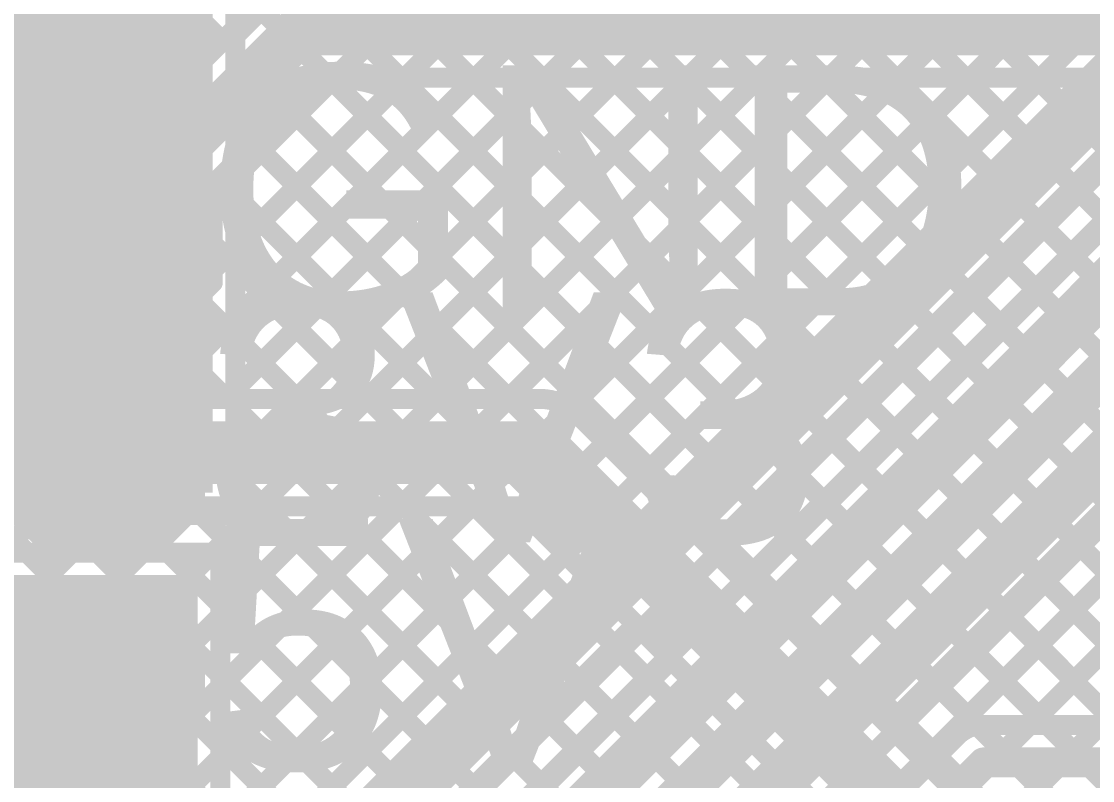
# Model space of a CAD drawing. Header units: millimetres. Extents: x -0.08 to 7.12, y -0.08 to 3.98.
# Drawn here: x 0.8624 to 1.2912, y 2.6227 to 2.9266 of the extents above; entities that cross this region are included whole.
import ezdxf

# ---------------------------------------------------------------- set-up
doc = ezdxf.new("R2010")
doc.units = ezdxf.units.MM
doc.header["$MEASUREMENT"] = 0
for name, color, linetype in [('BottomLayer', 5, 'Continuous'), ('TopLayer', 1, 'Continuous'), ('TopOverlay', 2, 'Continuous'), ('TopPaste', 8, 'Continuous'), ('TopSolder', 216, 'Continuous'), ('ViaHoleLayer', 16, 'Continuous')]:
    doc.layers.add(name, color=color, linetype=linetype)
doc.styles.add('Arial', font='', dxfattribs={"height": 0.2})
doc.styles.get('Arial').set_extended_font_data('Arial')

# ---------------------------------------------------------------- blocks, each defined once
blk = doc.blocks.new('T__________21')
at = {"layer": 'TopLayer'}
blk.add_hatch(color=1, dxfattribs=at).paths.add_polyline_path([(0.015, 0.03), (-0.015, 0.03), (-0.03, 0.015), (-0.03, -0.015), (-0.015, -0.03), (0.015, -0.03), (0.03, -0.015), (0.03, 0.015)])
at = {"layer": 'TopPaste'}
blk.add_hatch(color=8, dxfattribs=at).paths.add_polyline_path([(0.015, 0.03), (-0.015, 0.03), (-0.03, 0.015), (-0.03, -0.015), (-0.015, -0.03), (0.015, -0.03), (0.03, -0.015), (0.03, 0.015)])
at = {"layer": 'TopSolder'}
blk.add_hatch(color=216, dxfattribs=at).paths.add_polyline_path([(0.017, 0.034), (-0.017, 0.034), (-0.034, 0.017), (-0.034, -0.017), (-0.017, -0.034), (0.017, -0.034), (0.034, -0.017), (0.034, 0.017)])
at = {"layer": 'TopOverlay', "const_width": 0.00787}
for points in [[(-0.037, 0.017), (-0.017, 0.037)], [(-0.017, 0.037), (0.017, 0.037)], [(-0.017, 0.037), (0.017, 0.037)], [(0.017, 0.037), (0.037, 0.017)], [(-0.037, -0.017), (-0.037, 0.017)], [(0.037, -0.017), (0.037, 0.017)], [(-0.037, -0.017), (-0.017, -0.037)], [(0.017, -0.037), (0.037, -0.017)], [(-0.017, -0.037), (0.017, -0.037)], [(-0.017, -0.037), (0.017, -0.037)]]:
    blk.add_lwpolyline(points, dxfattribs=at)
at = {"layer": 'TopOverlay', "const_width": 0.00394}
for points in [[(-0.01897, 0.037, 1), (-0.01503, 0.037, 1)], [(-0.01897, 0.037, 1), (-0.01503, 0.037, 1)], [(-0.01897, 0.037, 1), (-0.01503, 0.037, 1)], [(0.01503, 0.037, 1), (0.01897, 0.037, 1)], [(0.01503, 0.037, 1), (0.01897, 0.037, 1)], [(0.01503, 0.037, 1), (0.01897, 0.037, 1)], [(-0.03897, 0.017, 1), (-0.03503, 0.017, 1)], [(-0.03897, 0.017, 1), (-0.03503, 0.017, 1)], [(0.03503, 0.017, 1), (0.03897, 0.017, 1)], [(0.03503, 0.017, 1), (0.03897, 0.017, 1)], [(-0.03897, -0.017, 1), (-0.03503, -0.017, 1)], [(-0.03897, -0.017, 1), (-0.03503, -0.017, 1)], [(0.03503, -0.017, 1), (0.03897, -0.017, 1)], [(0.03503, -0.017, 1), (0.03897, -0.017, 1)], [(-0.01897, -0.037, 1), (-0.01503, -0.037, 1)], [(-0.01897, -0.037, 1), (-0.01503, -0.037, 1)], [(-0.01897, -0.037, 1), (-0.01503, -0.037, 1)], [(0.01503, -0.037, 1), (0.01897, -0.037, 1)], [(0.01503, -0.037, 1), (0.01897, -0.037, 1)], [(0.01503, -0.037, 1), (0.01897, -0.037, 1)]]:
    blk.add_lwpolyline(points, format="xyb", close=True, dxfattribs=at)
blk = doc.blocks.new('T__________22')
at = {"layer": 'TopLayer'}
blk.add_hatch(color=1, dxfattribs=at).paths.add_polyline_path([(0.015, 0.03), (-0.015, 0.03), (-0.03, 0.015), (-0.03, -0.015), (-0.015, -0.03), (0.015, -0.03), (0.03, -0.015), (0.03, 0.015)])
at = {"layer": 'TopPaste'}
blk.add_hatch(color=8, dxfattribs=at).paths.add_polyline_path([(0.015, 0.03), (-0.015, 0.03), (-0.03, 0.015), (-0.03, -0.015), (-0.015, -0.03), (0.015, -0.03), (0.03, -0.015), (0.03, 0.015)])
at = {"layer": 'TopSolder'}
blk.add_hatch(color=216, dxfattribs=at).paths.add_polyline_path([(0.017, 0.034), (-0.017, 0.034), (-0.034, 0.017), (-0.034, -0.017), (-0.017, -0.034), (0.017, -0.034), (0.034, -0.017), (0.034, 0.017)])
at = {"layer": 'TopOverlay', "const_width": 0.00787}
for points in [[(-0.037, 0.017), (-0.017, 0.037)], [(-0.017, 0.037), (0.017, 0.037)], [(-0.017, 0.037), (0.017, 0.037)], [(0.017, 0.037), (0.037, 0.017)], [(-0.037, -0.017), (-0.037, 0.017)], [(0.037, -0.017), (0.037, 0.017)], [(-0.037, -0.017), (-0.017, -0.037)], [(0.017, -0.037), (0.037, -0.017)], [(-0.017, -0.037), (0.017, -0.037)], [(-0.017, -0.037), (0.017, -0.037)]]:
    blk.add_lwpolyline(points, dxfattribs=at)
at = {"layer": 'TopOverlay', "const_width": 0.00394}
for points in [[(-0.01897, 0.037, 1), (-0.01503, 0.037, 1)], [(-0.01897, 0.037, 1), (-0.01503, 0.037, 1)], [(-0.01897, 0.037, 1), (-0.01503, 0.037, 1)], [(0.01503, 0.037, 1), (0.01897, 0.037, 1)], [(0.01503, 0.037, 1), (0.01897, 0.037, 1)], [(0.01503, 0.037, 1), (0.01897, 0.037, 1)], [(-0.03897, 0.017, 1), (-0.03503, 0.017, 1)], [(-0.03897, 0.017, 1), (-0.03503, 0.017, 1)], [(0.03503, 0.017, 1), (0.03897, 0.017, 1)], [(0.03503, 0.017, 1), (0.03897, 0.017, 1)], [(-0.03897, -0.017, 1), (-0.03503, -0.017, 1)], [(-0.03897, -0.017, 1), (-0.03503, -0.017, 1)], [(0.03503, -0.017, 1), (0.03897, -0.017, 1)], [(0.03503, -0.017, 1), (0.03897, -0.017, 1)], [(-0.01897, -0.037, 1), (-0.01503, -0.037, 1)], [(-0.01897, -0.037, 1), (-0.01503, -0.037, 1)], [(-0.01897, -0.037, 1), (-0.01503, -0.037, 1)], [(0.01503, -0.037, 1), (0.01897, -0.037, 1)], [(0.01503, -0.037, 1), (0.01897, -0.037, 1)], [(0.01503, -0.037, 1), (0.01897, -0.037, 1)]]:
    blk.add_lwpolyline(points, format="xyb", close=True, dxfattribs=at)
blk = doc.blocks.new('T__________63')
at = {"layer": 'TopLayer'}
blk.add_hatch(color=1, dxfattribs=at).paths.add_polyline_path([(0.015, 0.03), (-0.015, 0.03), (-0.03, 0.015), (-0.03, -0.015), (-0.015, -0.03), (0.015, -0.03), (0.03, -0.015), (0.03, 0.015)])
at = {"layer": 'TopPaste'}
blk.add_hatch(color=8, dxfattribs=at).paths.add_polyline_path([(0.015, 0.03), (-0.015, 0.03), (-0.03, 0.015), (-0.03, -0.015), (-0.015, -0.03), (0.015, -0.03), (0.03, -0.015), (0.03, 0.015)])
at = {"layer": 'TopSolder'}
blk.add_hatch(color=216, dxfattribs=at).paths.add_polyline_path([(0.017, 0.034), (-0.017, 0.034), (-0.034, 0.017), (-0.034, -0.017), (-0.017, -0.034), (0.017, -0.034), (0.034, -0.017), (0.034, 0.017)])
at = {"layer": 'TopOverlay', "const_width": 0.00787}
for points in [[(-0.037, 0.017), (-0.017, 0.037)], [(-0.017, 0.037), (0.017, 0.037)], [(-0.017, 0.037), (0.017, 0.037)], [(0.017, 0.037), (0.037, 0.017)], [(-0.037, -0.017), (-0.037, 0.017)], [(0.037, -0.017), (0.037, 0.017)], [(-0.037, -0.017), (-0.017, -0.037)], [(0.017, -0.037), (0.037, -0.017)], [(-0.017, -0.037), (0.017, -0.037)], [(-0.017, -0.037), (0.017, -0.037)]]:
    blk.add_lwpolyline(points, dxfattribs=at)
at = {"layer": 'TopOverlay', "const_width": 0.00394}
for points in [[(-0.01897, 0.037, 1), (-0.01503, 0.037, 1)], [(-0.01897, 0.037, 1), (-0.01503, 0.037, 1)], [(-0.01897, 0.037, 1), (-0.01503, 0.037, 1)], [(0.01503, 0.037, 1), (0.01897, 0.037, 1)], [(0.01503, 0.037, 1), (0.01897, 0.037, 1)], [(0.01503, 0.037, 1), (0.01897, 0.037, 1)], [(-0.03897, 0.017, 1), (-0.03503, 0.017, 1)], [(-0.03897, 0.017, 1), (-0.03503, 0.017, 1)], [(0.03503, 0.017, 1), (0.03897, 0.017, 1)], [(0.03503, 0.017, 1), (0.03897, 0.017, 1)], [(-0.03897, -0.017, 1), (-0.03503, -0.017, 1)], [(-0.03897, -0.017, 1), (-0.03503, -0.017, 1)], [(0.03503, -0.017, 1), (0.03897, -0.017, 1)], [(0.03503, -0.017, 1), (0.03897, -0.017, 1)], [(-0.01897, -0.037, 1), (-0.01503, -0.037, 1)], [(-0.01897, -0.037, 1), (-0.01503, -0.037, 1)], [(-0.01897, -0.037, 1), (-0.01503, -0.037, 1)], [(0.01503, -0.037, 1), (0.01897, -0.037, 1)], [(0.01503, -0.037, 1), (0.01897, -0.037, 1)], [(0.01503, -0.037, 1), (0.01897, -0.037, 1)]]:
    blk.add_lwpolyline(points, format="xyb", close=True, dxfattribs=at)

msp = doc.modelspace()

# ---------------------------------------------------------------- hatches: boundary and pattern name
at = {"layer": 'BottomLayer'}
msp.add_hatch(color=5, dxfattribs=at).paths.add_polyline_path([(0.385, 2.738), (0.939, 2.738), (0.939, 2.958), (0.385, 2.958)])
h = msp.add_hatch(color=5, dxfattribs=at)
edge = h.paths.add_edge_path()
edge.add_arc((0.895, 2.752), 0.01181, 0, 360)
at = {"layer": 'TopLayer'}
h = msp.add_hatch(color=1, dxfattribs=at)
edge = h.paths.add_edge_path()
edge.add_arc((0.895, 2.752), 0.01181, 0, 360)
msp.add_hatch(color=1, dxfattribs=at).paths.add_polyline_path([(0.933, 2.705), (0.685, 2.705), (0.685, 2.546), (0.933, 2.546)])
at = {"layer": 'ViaHoleLayer'}
h = msp.add_hatch(color=16, dxfattribs=at)
edge = h.paths.add_edge_path()
edge.add_arc((0.895, 2.752), 0.00591, 0, 360)

# ---------------------------------------------------------------- linework, layer by layer
at = {"layer": 'BottomLayer'}
for points, const_width in [([(0.142, 3.776), (1.1423, 2.7757)], 0.008), ([(0.17028, 3.776), (1.15644, 2.78984)], 0.008), ([(0.19857, 3.776), (1.17058, 2.80399)], 0.008), ([(0.22685, 3.776), (1.18472, 2.81813)], 0.008), ([(0.25514, 3.776), (1.19887, 2.83227)], 0.008), ([(0.28342, 3.776), (1.21301, 2.84641)], 0.008), ([(0.3117, 3.776), (1.22715, 2.86056)], 0.008), ([(0.33999, 3.776), (1.24129, 2.8747)], 0.008), ([(0.36827, 3.776), (1.25543, 2.88884)], 0.008), ([(0.39656, 3.776), (1.26958, 2.90298)], 0.008), ([(0.42484, 3.776), (1.28372, 2.91712)], 0.008), ([(0.70943, 2.42774), (2.05768, 3.776)], 0.008), ([(0.73771, 2.42774), (2.08597, 3.776)], 0.008), ([(0.766, 2.42774), (2.11425, 3.776)], 0.008), ([(0.79428, 2.42774), (2.14254, 3.776)], 0.008), ([(0.851, 2.5976), (2.0294, 3.776)], 0.008), ([(0.851, 2.62588), (2.00112, 3.776)], 0.008), ([(0.948, 2.92087), (1.80313, 3.776)], 0.008), ([(0.948, 2.89259), (1.83141, 3.776)], 0.008), ([(0.948, 2.77945), (1.94455, 3.776)], 0.008), ([(0.948, 2.80774), (1.91626, 3.776)], 0.008), ([(0.948, 2.75117), (1.97283, 3.776)], 0.008), ([(0.948, 2.86431), (1.85969, 3.776)], 0.008), ([(0.948, 2.83602), (1.88798, 3.776)], 0.008), ([(0.79434, 2.42774), (1.6298, 3.2632)], 0.008), ([(0.80324, 2.40624), (1.645, 3.248)], 0.025), ([(0.81845, 2.39104), (1.65391, 3.2265)], 0.008), ([(0.84896, 2.341), (1.73446, 3.2265)], 0.008), ([(0.93381, 2.341), (1.81931, 3.2265)], 0.008), ([(1.2661, 2.645), (1.8476, 3.2265)], 0.008), ([(1.29438, 2.645), (1.87588, 3.2265)], 0.008), ([(0.82913, 2.38), (1.61234, 3.16321)], 0.008), ([(0.89741, 2.38128), (1.67756, 3.16143)], 0.008), ([(0.837, 2.361), (1.62931, 3.15331)], 0.02), ([(0.90881, 2.36581), (1.697, 3.154)], 0.02), ([(0.85046, 2.34759), (1.63692, 3.13405)], 0.008), ([(0.92703, 2.35716), (1.70443, 3.13456)], 0.008), ([(0.948, 2.729), (0.948, 2.967)], 0.008), ([(0.948, 2.94171), (1.12815, 2.76156)], 0.008), ([(0.948, 2.91343), (1.11401, 2.74742)], 0.008), ([(0.948, 2.88515), (1.09987, 2.73328)], 0.008), ([(0.948, 2.85686), (1.08573, 2.71913)], 0.008), ([(1.28584, 2.85843), (1.2967, 2.84757)], 0.008), ([(1.2717, 2.84429), (1.28256, 2.83343)], 0.008), ([(0.948, 2.82858), (1.07159, 2.70499)], 0.008), ([(1.25756, 2.83015), (1.26842, 2.81929)], 0.008), ([(1.24341, 2.81601), (1.25428, 2.80515)], 0.008), ([(0.948, 2.80029), (1.05744, 2.69085)], 0.008), ([(1.22927, 2.80187), (1.24013, 2.791)], 0.008), ([(1.21513, 2.78772), (1.22599, 2.77686)], 0.008), ([(1.28115, 2.77828), (1.28778, 2.77165)], 0.008), ([(0.948, 2.77201), (1.0433, 2.67671)], 0.008), ([(1.20099, 2.77358), (1.21185, 2.76272)], 0.008), ([(1.267, 2.76413), (1.27363, 2.7575)], 0.008), ([(1.18684, 2.75944), (1.19771, 2.74858)], 0.008), ([(1.25286, 2.74999), (1.25949, 2.74336)], 0.008), ([(1.1727, 2.7453), (1.18356, 2.73443)], 0.008), ([(0.948, 2.74372), (1.02916, 2.66256)], 0.008), ([(1.23872, 2.73585), (1.24535, 2.72922)], 0.008), ([(0.376, 2.729), (0.948, 2.729)], 0.008), ([(0.84959, 2.729), (0.97259, 2.606)], 0.008), ([(0.851, 2.71074), (0.86926, 2.729)], 0.008), ([(0.851, 2.65417), (0.92583, 2.729)], 0.008), ([(0.851, 2.68245), (0.89755, 2.729)], 0.008), ([(0.87787, 2.729), (0.98673, 2.62014)], 0.008), ([(0.90616, 2.729), (1.00088, 2.63428)], 0.008), ([(0.93444, 2.729), (1.01502, 2.64842)], 0.008), ([(1.15856, 2.73115), (1.16942, 2.72029)], 0.008), ([(1.22458, 2.72171), (1.23121, 2.71508)], 0.008), ([(1.14442, 2.71701), (1.15528, 2.70615)], 0.008), ([(1.28636, 2.71649), (1.35785, 2.645)], 0.008), ([(1.21043, 2.70756), (1.21706, 2.70093)], 0.008), ([(1.13028, 2.70287), (1.14114, 2.69201)], 0.008), ([(1.27222, 2.70235), (1.32957, 2.645)], 0.008), ([(0.851, 2.6993), (0.95845, 2.59185)], 0.008), ([(1.19629, 2.69342), (1.20292, 2.68679)], 0.008), ([(1.11613, 2.68873), (1.127, 2.67787)], 0.008), ([(1.25808, 2.68821), (1.30128, 2.645)], 0.008), ([(1.18215, 2.67928), (1.18878, 2.67265)], 0.008), ([(1.10199, 2.67459), (1.11285, 2.66372)], 0.008), ([(1.24393, 2.67406), (1.273, 2.645)], 0.008), ([(0.851, 2.67102), (0.94431, 2.57771)], 0.008), ([(1.16801, 2.66514), (1.17464, 2.65851)], 0.008), ([(1.08785, 2.66044), (1.09871, 2.64958)], 0.008), ([(1.22979, 2.65992), (1.24494, 2.64477)], 0.008), ([(1.15387, 2.651), (1.1605, 2.64437)], 0.008), ([(1.07371, 2.6463), (1.08457, 2.63544)], 0.008), ([(0.851, 2.64273), (0.93016, 2.56357)], 0.008), ([(1.21565, 2.64578), (1.22888, 2.63255)], 0.008), ([(1.24754, 2.645), (4.34647, 2.645)], 0.008), ([(0.93733, 2.341), (1.23693, 2.6406)], 0.008), ([(1.13972, 2.63685), (1.14635, 2.63022)], 0.008), ([(0.94354, 2.326), (1.24754, 2.63)], 0.012), ([(1.05957, 2.63216), (1.07043, 2.6213)], 0.008), ([(1.20151, 2.63164), (1.21474, 2.61841)], 0.008), ([(1.24754, 2.63), (4.35269, 2.63)], 0.012), ([(1.12558, 2.62271), (1.13221, 2.61608)], 0.008)]:
    msp.add_lwpolyline(points, dxfattribs=dict(at, const_width=const_width))
for points, const_width in [([(0.946, 2.92087, 1), (0.95, 2.92087, 1)], 0.004), ([(1.28172, 2.91712, 1), (1.28572, 2.91712, 1)], 0.004), ([(0.946, 2.91343, 1), (0.95, 2.91343, 1)], 0.004), ([(1.26758, 2.90298, 1), (1.27158, 2.90298, 1)], 0.004), ([(0.946, 2.89259, 1), (0.95, 2.89259, 1)], 0.004), ([(1.25343, 2.88884, 1), (1.25743, 2.88884, 1)], 0.004), ([(0.946, 2.88515, 1), (0.95, 2.88515, 1)], 0.004), ([(1.23929, 2.8747, 1), (1.24329, 2.8747, 1)], 0.004), ([(0.946, 2.86431, 1), (0.95, 2.86431, 1)], 0.004), ([(1.22515, 2.86056, 1), (1.22915, 2.86056, 1)], 0.004), ([(0.946, 2.85686, 1), (0.95, 2.85686, 1)], 0.004), ([(1.28384, 2.85843, 1), (1.28784, 2.85843, 1)], 0.004), ([(1.21101, 2.84641, 1), (1.21501, 2.84641, 1)], 0.004), ([(1.2697, 2.84429, 1), (1.2737, 2.84429, 1)], 0.004), ([(0.946, 2.83602, 1), (0.95, 2.83602, 1)], 0.004), ([(1.19687, 2.83227, 1), (1.20087, 2.83227, 1)], 0.004), ([(1.28056, 2.83343, 1), (1.28456, 2.83343, 1)], 0.004), ([(0.946, 2.82858, 1), (0.95, 2.82858, 1)], 0.004), ([(1.25556, 2.83015, 1), (1.25956, 2.83015, 1)], 0.004), ([(1.18272, 2.81813, 1), (1.18672, 2.81813, 1)], 0.004), ([(1.26642, 2.81929, 1), (1.27042, 2.81929, 1)], 0.004), ([(1.24141, 2.81601, 1), (1.24541, 2.81601, 1)], 0.004), ([(0.946, 2.80774, 1), (0.95, 2.80774, 1)], 0.004), ([(1.25228, 2.80515, 1), (1.25628, 2.80515, 1)], 0.004), ([(0.946, 2.80029, 1), (0.95, 2.80029, 1)], 0.004), ([(1.16858, 2.80399, 1), (1.17258, 2.80399, 1)], 0.004), ([(1.22727, 2.80187, 1), (1.23127, 2.80187, 1)], 0.004), ([(1.15444, 2.78984, 1), (1.15844, 2.78984, 1)], 0.004), ([(1.21313, 2.78772, 1), (1.21713, 2.78772, 1)], 0.004), ([(1.23813, 2.791, 1), (1.24213, 2.791, 1)], 0.004), ([(0.946, 2.77945, 1), (0.95, 2.77945, 1)], 0.004), ([(1.1403, 2.7757, 1), (1.1443, 2.7757, 1)], 0.004), ([(1.22399, 2.77686, 1), (1.22799, 2.77686, 1)], 0.004), ([(1.27915, 2.77828, 1), (1.28315, 2.77828, 1)], 0.004), ([(0.946, 2.77201, 1), (0.95, 2.77201, 1)], 0.004), ([(1.19899, 2.77358, 1), (1.20299, 2.77358, 1)], 0.004), ([(1.28578, 2.77165, 1), (1.28978, 2.77165, 1)], 0.004), ([(1.20985, 2.76272, 1), (1.21385, 2.76272, 1)], 0.004), ([(1.265, 2.76413, 1), (1.269, 2.76413, 1)], 0.004), ([(1.12615, 2.76156, 1), (1.13015, 2.76156, 1)], 0.004), ([(1.18484, 2.75944, 1), (1.18884, 2.75944, 1)], 0.004), ([(1.27163, 2.7575, 1), (1.27563, 2.7575, 1)], 0.004), ([(0.946, 2.75117, 1), (0.95, 2.75117, 1)], 0.004), ([(1.25086, 2.74999, 1), (1.25486, 2.74999, 1)], 0.004), ([(1.11201, 2.74742, 1), (1.11601, 2.74742, 1)], 0.004), ([(1.1707, 2.7453, 1), (1.1747, 2.7453, 1)], 0.004), ([(1.19571, 2.74858, 1), (1.19971, 2.74858, 1)], 0.004), ([(0.946, 2.74372, 1), (0.95, 2.74372, 1)], 0.004), ([(1.25749, 2.74336, 1), (1.26149, 2.74336, 1)], 0.004), ([(1.09787, 2.73328, 1), (1.10187, 2.73328, 1)], 0.004), ([(1.18156, 2.73443, 1), (1.18556, 2.73443, 1)], 0.004), ([(1.23672, 2.73585, 1), (1.24072, 2.73585, 1)], 0.004), ([(0.86726, 2.729, 1), (0.87126, 2.729, 1)], 0.004), ([(0.87587, 2.729, 1), (0.87987, 2.729, 1)], 0.004), ([(0.89555, 2.729, 1), (0.89955, 2.729, 1)], 0.004), ([(0.90416, 2.729, 1), (0.90816, 2.729, 1)], 0.004), ([(0.92383, 2.729, 1), (0.92783, 2.729, 1)], 0.004), ([(0.93244, 2.729, 1), (0.93644, 2.729, 1)], 0.004), ([(0.946, 2.729, 1), (0.95, 2.729, 1)], 0.004), ([(0.946, 2.729, 1), (0.95, 2.729, 1)], 0.004), ([(1.15656, 2.73115, 1), (1.16056, 2.73115, 1)], 0.004), ([(1.24335, 2.72922, 1), (1.24735, 2.72922, 1)], 0.004), ([(1.08373, 2.71913, 1), (1.08773, 2.71913, 1)], 0.004), ([(1.16742, 2.72029, 1), (1.17142, 2.72029, 1)], 0.004), ([(1.22258, 2.72171, 1), (1.22658, 2.72171, 1)], 0.004), ([(1.14242, 2.71701, 1), (1.14642, 2.71701, 1)], 0.004), ([(1.22921, 2.71508, 1), (1.23321, 2.71508, 1)], 0.004), ([(1.28436, 2.71649, 1), (1.28836, 2.71649, 1)], 0.004), ([(1.15328, 2.70615, 1), (1.15728, 2.70615, 1)], 0.004), ([(1.20843, 2.70756, 1), (1.21243, 2.70756, 1)], 0.004), ([(1.06959, 2.70499, 1), (1.07359, 2.70499, 1)], 0.004), ([(1.12828, 2.70287, 1), (1.13228, 2.70287, 1)], 0.004), ([(1.27022, 2.70235, 1), (1.27422, 2.70235, 1)], 0.004), ([(1.21506, 2.70093, 1), (1.21906, 2.70093, 1)], 0.004), ([(1.19429, 2.69342, 1), (1.19829, 2.69342, 1)], 0.004), ([(1.05544, 2.69085, 1), (1.05944, 2.69085, 1)], 0.004), ([(1.13914, 2.69201, 1), (1.14314, 2.69201, 1)], 0.004), ([(1.11413, 2.68873, 1), (1.11813, 2.68873, 1)], 0.004), ([(1.20092, 2.68679, 1), (1.20492, 2.68679, 1)], 0.004), ([(1.25608, 2.68821, 1), (1.26008, 2.68821, 1)], 0.004), ([(1.0413, 2.67671, 1), (1.0453, 2.67671, 1)], 0.004), ([(1.125, 2.67787, 1), (1.129, 2.67787, 1)], 0.004), ([(1.18015, 2.67928, 1), (1.18415, 2.67928, 1)], 0.004), ([(1.09999, 2.67459, 1), (1.10399, 2.67459, 1)], 0.004), ([(1.18678, 2.67265, 1), (1.19078, 2.67265, 1)], 0.004), ([(1.24193, 2.67406, 1), (1.24593, 2.67406, 1)], 0.004), ([(1.11085, 2.66372, 1), (1.11485, 2.66372, 1)], 0.004), ([(1.16601, 2.66514, 1), (1.17001, 2.66514, 1)], 0.004), ([(1.02716, 2.66256, 1), (1.03116, 2.66256, 1)], 0.004), ([(1.08585, 2.66044, 1), (1.08985, 2.66044, 1)], 0.004), ([(1.22779, 2.65992, 1), (1.23179, 2.65992, 1)], 0.004), ([(1.17264, 2.65851, 1), (1.17664, 2.65851, 1)], 0.004), ([(1.15187, 2.651, 1), (1.15587, 2.651, 1)], 0.004), ([(1.01302, 2.64842, 1), (1.01702, 2.64842, 1)], 0.004), ([(1.07171, 2.6463, 1), (1.07571, 2.6463, 1)], 0.004), ([(1.09671, 2.64958, 1), (1.10071, 2.64958, 1)], 0.004), ([(1.1585, 2.64437, 1), (1.1625, 2.64437, 1)], 0.004), ([(1.21365, 2.64578, 1), (1.21765, 2.64578, 1)], 0.004), ([(1.24294, 2.64477, 1), (1.24694, 2.64477, 1)], 0.004), ([(1.24554, 2.645, 1), (1.24954, 2.645, 1)], 0.004), ([(1.24554, 2.645, 1), (1.24954, 2.645, 1)], 0.004), ([(1.24554, 2.645, 1), (1.24954, 2.645, 1)], 0.004), ([(1.2641, 2.645, 1), (1.2681, 2.645, 1)], 0.004), ([(1.271, 2.645, 1), (1.275, 2.645, 1)], 0.004), ([(1.29238, 2.645, 1), (1.29638, 2.645, 1)], 0.004), ([(1.23493, 2.6406, 1), (1.23893, 2.6406, 1)], 0.004), ([(1.23494, 2.64061, 1), (1.23894, 2.64061, 1)], 0.004), ([(1.23494, 2.64061, 1), (1.23894, 2.64061, 1)], 0.004), ([(0.99888, 2.63428, 1), (1.00288, 2.63428, 1)], 0.004), ([(1.08257, 2.63544, 1), (1.08657, 2.63544, 1)], 0.004), ([(1.13772, 2.63685, 1), (1.14172, 2.63685, 1)], 0.004), ([(1.05757, 2.63216, 1), (1.06157, 2.63216, 1)], 0.004), ([(1.14435, 2.63022, 1), (1.14835, 2.63022, 1)], 0.004), ([(1.19951, 2.63164, 1), (1.20351, 2.63164, 1)], 0.004), ([(1.22688, 2.63255, 1), (1.23088, 2.63255, 1)], 0.004), ([(1.24454, 2.63, 1), (1.25054, 2.63, 1)], 0.006), ([(1.24454, 2.63, 1), (1.25054, 2.63, 1)], 0.006), ([(1.06843, 2.6213, 1), (1.07243, 2.6213, 1)], 0.004), ([(1.12358, 2.62271, 1), (1.12758, 2.62271, 1)], 0.004), ([(0.98473, 2.62014, 1), (0.98873, 2.62014, 1)], 0.004)]:
    msp.add_lwpolyline(points, format="xyb", close=True, dxfattribs=dict(at, const_width=const_width))
at = {"layer": 'BottomLayer', "const_width": 0.008}
for points in [[(1.23694, 2.64061, -0.198764), (1.24754, 2.645)], [(1.23694, 2.64061, -0.198912), (1.24754, 2.645)]]:
    msp.add_lwpolyline(points, format="xyb", dxfattribs=at)
at = {"layer": 'TopLayer'}
for points, const_width in [([(0.79426, 2.98231), (0.88858, 2.888)], 0.008), ([(0.82255, 2.98231), (0.9145, 2.89037)], 0.008), ([(0.85083, 2.98231), (0.92864, 2.90451)], 0.008), ([(0.85407, 2.9118), (0.92459, 2.98231)], 0.008), ([(0.86821, 2.89766), (0.95287, 2.98231)], 0.008), ([(0.87912, 2.98231), (0.94278, 2.91865)], 0.008), ([(0.88684, 2.888), (0.98116, 2.98231)], 0.008), ([(0.79452, 2.97135), (0.87787, 2.888)], 0.008), ([(0.78106, 2.95795), (0.895, 2.844)], 0.02), ([(0.91213, 2.888), (0.96057, 2.93644)], 0.008), ([(0.895, 2.844), (0.97403, 2.92303)], 0.02), ([(0.97403, 2.92303), (3.97468, 2.92303)], 0.02), ([(0.92388, 2.78362), (1.04429, 2.90403)], 0.008), ([(0.939, 2.85531), (0.98773, 2.90403)], 0.008), ([(0.939, 2.82702), (1.01601, 2.90403)], 0.008), ([(0.939, 2.86113), (0.9819, 2.90403)], 0.008), ([(0.94405, 2.7755), (1.07258, 2.90403)], 0.008), ([(0.97233, 2.7755), (1.10086, 2.90403)], 0.008), ([(0.9819, 2.90403), (3.95, 2.90403)], 0.008), ([(0.98568, 2.90403), (1.46571, 2.424)], 0.008), ([(1.00062, 2.7755), (1.12915, 2.90403)], 0.008), ([(1.01397, 2.90403), (1.494, 2.424)], 0.008), ([(1.0289, 2.7755), (1.15743, 2.90403)], 0.008), ([(1.04225, 2.90403), (1.52228, 2.424)], 0.008), ([(1.05718, 2.7755), (1.18572, 2.90403)], 0.008), ([(1.07054, 2.90403), (1.55057, 2.424)], 0.008), ([(1.08188, 2.77192), (1.214, 2.90403)], 0.008), ([(1.09633, 2.75808), (1.24228, 2.90403)], 0.008), ([(1.09882, 2.90403), (1.57885, 2.424)], 0.008), ([(1.11047, 2.74393), (1.27057, 2.90403)], 0.008), ([(1.12461, 2.72979), (1.29885, 2.90403)], 0.008), ([(1.1271, 2.90403), (1.60714, 2.424)], 0.008), ([(1.13876, 2.71565), (1.32714, 2.90403)], 0.008), ([(1.1529, 2.70151), (1.35542, 2.90403)], 0.008), ([(1.15539, 2.90403), (1.73575, 2.32367)], 0.008), ([(1.16704, 2.68737), (1.38371, 2.90403)], 0.008), ([(1.18118, 2.67322), (1.41199, 2.90403)], 0.008), ([(1.18367, 2.90403), (1.73575, 2.35195)], 0.008), ([(1.19532, 2.65908), (1.44027, 2.90403)], 0.008), ([(1.19532, 2.65908), (1.44027, 2.90403)], 0.008), ([(1.20947, 2.64494), (1.46856, 2.90403)], 0.008), ([(1.21196, 2.90403), (1.73575, 2.38024)], 0.008), ([(1.22361, 2.6308), (1.49684, 2.90403)], 0.008), ([(1.23775, 2.61665), (1.52513, 2.90403)], 0.008), ([(1.24024, 2.90403), (1.73575, 2.40852)], 0.008), ([(1.25189, 2.60251), (1.55341, 2.90403)], 0.008), ([(1.26853, 2.90403), (1.73575, 2.43681)], 0.008), ([(0.96965, 2.89178), (1.43743, 2.424)], 0.008), ([(0.87787, 2.888), (0.91213, 2.888)], 0.008), ([(0.895, 2.844), (0.895, 2.884)], 0.01), ([(0.95551, 2.87764), (1.05765, 2.7755)], 0.008), ([(0.939, 2.822), (0.939, 2.86113)], 0.008), ([(0.94137, 2.8635), (1.02936, 2.7755)], 0.008), ([(0.838, 2.787), (0.895, 2.844)], 0.025), ([(0.855, 2.844), (0.895, 2.844)], 0.01), ([(0.895, 2.844), (0.935, 2.844)], 0.01), ([(0.895, 2.804), (0.895, 2.844)], 0.01), ([(0.939, 2.83758), (1.00108, 2.7755)], 0.008), ([(0.917, 2.8), (0.939, 2.822)], 0.008), ([(0.93265, 2.81565), (0.97279, 2.7755)], 0.008), ([(0.9185, 2.8015), (0.94451, 2.7755)], 0.008), ([(0.8532, 2.7718), (0.88141, 2.8)], 0.008), ([(0.87669, 2.793), (0.88369, 2.8)], 0.008), ([(0.88141, 2.8), (0.917, 2.8)], 0.008), ([(0.89172, 2.8), (0.89872, 2.793)], 0.008), ([(0.90498, 2.793), (0.91198, 2.8)], 0.008), ([(0.856, 2.7735), (0.8755, 2.793)], 0.008), ([(0.8755, 2.793), (0.9145, 2.793)], 0.008), ([(0.9145, 2.793), (0.932, 2.7755)], 0.008), ([(0.932, 2.7755), (1.07, 2.7755)], 0.008), ([(1.0852, 2.7692), (1.32375, 2.53066)], 0.008), ([(0.81309, 2.7655), (0.86459, 2.714)], 0.008), ([(0.895, 2.752), (0.897, 2.754)], 0.025), ([(0.897, 2.754), (1.07, 2.754)], 0.025), ([(1.07, 2.754), (1.30854, 2.51546)], 0.025), ([(0.856, 2.7345), (0.8755, 2.715)], 0.008), ([(0.9145, 2.715), (0.932, 2.7325)], 0.008), ([(0.93147, 2.73197), (1.28704, 2.3764)], 0.008), ([(0.932, 2.7325), (1.06109, 2.7325)], 0.008), ([(0.93912, 2.714), (0.95762, 2.7325)], 0.008), ([(0.942, 2.66032), (1.01418, 2.7325)], 0.008), ([(0.942, 2.6886), (0.9859, 2.7325)], 0.008), ([(0.942, 2.63203), (1.04247, 2.7325)], 0.008), ([(0.95922, 2.7325), (1.28704, 2.40468)], 0.008), ([(0.98751, 2.7325), (1.28704, 2.43296)], 0.008), ([(1.01579, 2.7325), (1.28704, 2.46125)], 0.008), ([(1.04408, 2.7325), (1.28704, 2.48953)], 0.008), ([(1.06109, 2.7325), (1.28704, 2.50655)], 0.008), ([(0.942, 2.60375), (1.06592, 2.72767)], 0.008), ([(0.85426, 2.714), (0.86538, 2.72512)], 0.008), ([(0.8755, 2.715), (0.9145, 2.715)], 0.008), ([(0.91733, 2.71783), (0.92116, 2.714)], 0.008), ([(0.797, 2.714), (0.942, 2.714)], 0.008), ([(0.942, 2.57), (0.942, 2.714)], 0.008), ([(0.942, 2.57546), (1.08007, 2.71353)], 0.008), ([(0.942, 2.54718), (1.09421, 2.69939)], 0.008), ([(0.942, 2.69316), (1.28704, 2.34811)], 0.008), ([(0.942, 2.51889), (1.10835, 2.68524)], 0.008), ([(0.942, 2.49061), (1.12249, 2.6711)], 0.008), ([(0.942, 2.66487), (1.28704, 2.31983)], 0.008), ([(0.942, 2.46233), (1.13663, 2.65696)], 0.008), ([(0.877, 2.36904), (1.15078, 2.64282)], 0.008), ([(0.942, 2.63659), (1.28704, 2.29154)], 0.008), ([(0.9172, 2.38095), (1.16492, 2.62868)], 0.008), ([(0.9172, 2.38095), (1.16492, 2.62868)], 0.008)]:
    msp.add_lwpolyline(points, dxfattribs=dict(at, const_width=const_width))
for points, const_width in [([(0.96903, 2.92303, 1), (0.97903, 2.92303, 1)], 0.01), ([(0.96903, 2.92303, 1), (0.97903, 2.92303, 1)], 0.01), ([(0.94078, 2.91865, 1), (0.94478, 2.91865, 1)], 0.004), ([(0.92664, 2.90451, 1), (0.93064, 2.90451, 1)], 0.004), ([(0.9799, 2.90403, 1), (0.9839, 2.90403, 1)], 0.004), ([(0.9799, 2.90403, 1), (0.9839, 2.90403, 1)], 0.004), ([(0.98368, 2.90403, 1), (0.98768, 2.90403, 1)], 0.004), ([(0.98573, 2.90403, 1), (0.98973, 2.90403, 1)], 0.004), ([(1.01197, 2.90403, 1), (1.01597, 2.90403, 1)], 0.004), ([(1.01401, 2.90403, 1), (1.01801, 2.90403, 1)], 0.004), ([(1.04025, 2.90403, 1), (1.04425, 2.90403, 1)], 0.004), ([(1.04229, 2.90403, 1), (1.04629, 2.90403, 1)], 0.004), ([(1.06854, 2.90403, 1), (1.07254, 2.90403, 1)], 0.004), ([(1.07058, 2.90403, 1), (1.07458, 2.90403, 1)], 0.004), ([(1.09682, 2.90403, 1), (1.10082, 2.90403, 1)], 0.004), ([(1.09886, 2.90403, 1), (1.10286, 2.90403, 1)], 0.004), ([(1.1251, 2.90403, 1), (1.1291, 2.90403, 1)], 0.004), ([(1.12715, 2.90403, 1), (1.13115, 2.90403, 1)], 0.004), ([(1.15339, 2.90403, 1), (1.15739, 2.90403, 1)], 0.004), ([(1.15543, 2.90403, 1), (1.15943, 2.90403, 1)], 0.004), ([(1.18167, 2.90403, 1), (1.18567, 2.90403, 1)], 0.004), ([(1.18372, 2.90403, 1), (1.18772, 2.90403, 1)], 0.004), ([(1.20996, 2.90403, 1), (1.21396, 2.90403, 1)], 0.004), ([(1.212, 2.90403, 1), (1.216, 2.90403, 1)], 0.004), ([(1.23824, 2.90403, 1), (1.24224, 2.90403, 1)], 0.004), ([(1.24028, 2.90403, 1), (1.24428, 2.90403, 1)], 0.004), ([(1.26653, 2.90403, 1), (1.27053, 2.90403, 1)], 0.004), ([(1.26857, 2.90403, 1), (1.27257, 2.90403, 1)], 0.004), ([(0.86621, 2.89766, 1), (0.87021, 2.89766, 1)], 0.004), ([(0.9125, 2.89037, 1), (0.9165, 2.89037, 1)], 0.004), ([(0.96765, 2.89178, 1), (0.97165, 2.89178, 1)], 0.004), ([(0.87587, 2.888, 1), (0.87987, 2.888, 1)], 0.004), ([(0.87587, 2.888, 1), (0.87987, 2.888, 1)], 0.004), ([(0.88484, 2.888, 1), (0.88884, 2.888, 1)], 0.004), ([(0.88658, 2.888, 1), (0.89058, 2.888, 1)], 0.004), ([(0.91013, 2.888, 1), (0.91413, 2.888, 1)], 0.004), ([(0.91013, 2.888, 1), (0.91413, 2.888, 1)], 0.004), ([(0.8925, 2.884, 1), (0.8975, 2.884, 1)], 0.005), ([(0.95351, 2.87764, 1), (0.95751, 2.87764, 1)], 0.004), ([(0.937, 2.86113, 1), (0.941, 2.86113, 1)], 0.004), ([(0.937, 2.86113, 1), (0.941, 2.86113, 1)], 0.004), ([(0.93937, 2.8635, 1), (0.94337, 2.8635, 1)], 0.004), ([(0.88875, 2.844, 1), (0.90125, 2.844, 1)], 0.0125), ([(0.937, 2.85531, 1), (0.941, 2.85531, 1)], 0.004), ([(0.89, 2.844, 1), (0.9, 2.844, 1)], 0.01), ([(0.89, 2.844, 1), (0.9, 2.844, 1)], 0.01), ([(0.8925, 2.844, 1), (0.8975, 2.844, 1)], 0.005), ([(0.8925, 2.844, 1), (0.8975, 2.844, 1)], 0.005), ([(0.8925, 2.844, 1), (0.8975, 2.844, 1)], 0.005), ([(0.8925, 2.844, 1), (0.8975, 2.844, 1)], 0.005), ([(0.9325, 2.844, 1), (0.9375, 2.844, 1)], 0.005), ([(0.937, 2.83758, 1), (0.941, 2.83758, 1)], 0.004), ([(0.937, 2.82702, 1), (0.941, 2.82702, 1)], 0.004), ([(0.937, 2.822, 1), (0.941, 2.822, 1)], 0.004), ([(0.937, 2.822, 1), (0.941, 2.822, 1)], 0.004), ([(0.93065, 2.81565, 1), (0.93465, 2.81565, 1)], 0.004), ([(0.8925, 2.804, 1), (0.8975, 2.804, 1)], 0.005), ([(0.9165, 2.8015, 1), (0.9205, 2.8015, 1)], 0.004), ([(0.87941, 2.8, 1), (0.88341, 2.8, 1)], 0.004), ([(0.87941, 2.8, 1), (0.88341, 2.8, 1)], 0.004), ([(0.88169, 2.8, 1), (0.88569, 2.8, 1)], 0.004), ([(0.88972, 2.8, 1), (0.89372, 2.8, 1)], 0.004), ([(0.90998, 2.8, 1), (0.91398, 2.8, 1)], 0.004), ([(0.915, 2.8, 1), (0.919, 2.8, 1)], 0.004), ([(0.915, 2.8, 1), (0.919, 2.8, 1)], 0.004), ([(0.8735, 2.793, 1), (0.8775, 2.793, 1)], 0.004), ([(0.8735, 2.793, 1), (0.8775, 2.793, 1)], 0.004), ([(0.87469, 2.793, 1), (0.87869, 2.793, 1)], 0.004), ([(0.89672, 2.793, 1), (0.90072, 2.793, 1)], 0.004), ([(0.90298, 2.793, 1), (0.90698, 2.793, 1)], 0.004), ([(0.9125, 2.793, 1), (0.9165, 2.793, 1)], 0.004), ([(0.9125, 2.793, 1), (0.9165, 2.793, 1)], 0.004), ([(0.92188, 2.78362, 1), (0.92588, 2.78362, 1)], 0.004), ([(0.93, 2.7755, 1), (0.934, 2.7755, 1)], 0.004), ([(0.93, 2.7755, 1), (0.934, 2.7755, 1)], 0.004), ([(0.94205, 2.7755, 1), (0.94605, 2.7755, 1)], 0.004), ([(0.94251, 2.7755, 1), (0.94651, 2.7755, 1)], 0.004), ([(0.97033, 2.7755, 1), (0.97433, 2.7755, 1)], 0.004), ([(0.97079, 2.7755, 1), (0.97479, 2.7755, 1)], 0.004), ([(0.99862, 2.7755, 1), (1.00262, 2.7755, 1)], 0.004), ([(0.99908, 2.7755, 1), (1.00308, 2.7755, 1)], 0.004), ([(1.0269, 2.7755, 1), (1.0309, 2.7755, 1)], 0.004), ([(1.02736, 2.7755, 1), (1.03136, 2.7755, 1)], 0.004), ([(1.05518, 2.7755, 1), (1.05918, 2.7755, 1)], 0.004), ([(1.05565, 2.7755, 1), (1.05965, 2.7755, 1)], 0.004), ([(1.068, 2.7755, 1), (1.072, 2.7755, 1)], 0.004), ([(1.068, 2.7755, 1), (1.072, 2.7755, 1)], 0.004), ([(1.068, 2.7755, 1), (1.072, 2.7755, 1)], 0.004), ([(1.07988, 2.77192, 1), (1.08388, 2.77192, 1)], 0.004), ([(1.0832, 2.7692, 1), (1.0872, 2.7692, 1)], 0.004), ([(1.0832, 2.7692, 1), (1.0872, 2.7692, 1)], 0.004), ([(1.0832, 2.7692, 1), (1.0872, 2.7692, 1)], 0.004), ([(0.89075, 2.754, 1), (0.90325, 2.754, 1)], 0.0125), ([(0.89075, 2.754, 1), (0.90325, 2.754, 1)], 0.0125), ([(1.06375, 2.754, 1), (1.07625, 2.754, 1)], 0.0125), ([(1.06375, 2.754, 1), (1.07625, 2.754, 1)], 0.0125), ([(0.88875, 2.752, 1), (0.90125, 2.752, 1)], 0.0125), ([(1.09433, 2.75808, 1), (1.09833, 2.75808, 1)], 0.004), ([(1.10847, 2.74393, 1), (1.11247, 2.74393, 1)], 0.004), ([(0.92947, 2.73197, 1), (0.93347, 2.73197, 1)], 0.004), ([(0.93, 2.7325, 1), (0.934, 2.7325, 1)], 0.004), ([(0.93, 2.7325, 1), (0.934, 2.7325, 1)], 0.004), ([(0.95562, 2.7325, 1), (0.95962, 2.7325, 1)], 0.004), ([(0.95722, 2.7325, 1), (0.96122, 2.7325, 1)], 0.004), ([(0.9839, 2.7325, 1), (0.9879, 2.7325, 1)], 0.004), ([(0.98551, 2.7325, 1), (0.98951, 2.7325, 1)], 0.004), ([(1.01218, 2.7325, 1), (1.01618, 2.7325, 1)], 0.004), ([(1.01379, 2.7325, 1), (1.01779, 2.7325, 1)], 0.004), ([(1.04047, 2.7325, 1), (1.04447, 2.7325, 1)], 0.004), ([(1.04208, 2.7325, 1), (1.04608, 2.7325, 1)], 0.004), ([(1.05909, 2.7325, 1), (1.06309, 2.7325, 1)], 0.004), ([(1.05909, 2.7325, 1), (1.06309, 2.7325, 1)], 0.004), ([(1.06392, 2.72767, 1), (1.06792, 2.72767, 1)], 0.004), ([(1.12261, 2.72979, 1), (1.12661, 2.72979, 1)], 0.004), ([(0.86338, 2.72512, 1), (0.86738, 2.72512, 1)], 0.004), ([(0.8735, 2.715, 1), (0.8775, 2.715, 1)], 0.004), ([(0.8735, 2.715, 1), (0.8775, 2.715, 1)], 0.004), ([(0.9125, 2.715, 1), (0.9165, 2.715, 1)], 0.004), ([(0.9125, 2.715, 1), (0.9165, 2.715, 1)], 0.004), ([(0.91533, 2.71783, 1), (0.91933, 2.71783, 1)], 0.004), ([(1.13676, 2.71565, 1), (1.14076, 2.71565, 1)], 0.004), ([(0.86259, 2.714, 1), (0.86659, 2.714, 1)], 0.004), ([(0.91916, 2.714, 1), (0.92316, 2.714, 1)], 0.004), ([(0.93712, 2.714, 1), (0.94112, 2.714, 1)], 0.004), ([(0.94, 2.714, 1), (0.944, 2.714, 1)], 0.004), ([(0.94, 2.714, 1), (0.944, 2.714, 1)], 0.004), ([(1.07807, 2.71353, 1), (1.08207, 2.71353, 1)], 0.004), ([(1.09221, 2.69939, 1), (1.09621, 2.69939, 1)], 0.004), ([(1.1509, 2.70151, 1), (1.1549, 2.70151, 1)], 0.004), ([(0.94, 2.69316, 1), (0.944, 2.69316, 1)], 0.004), ([(0.94, 2.6886, 1), (0.944, 2.6886, 1)], 0.004), ([(1.10635, 2.68524, 1), (1.11035, 2.68524, 1)], 0.004), ([(1.16504, 2.68737, 1), (1.16904, 2.68737, 1)], 0.004), ([(1.17918, 2.67322, 1), (1.18318, 2.67322, 1)], 0.004), ([(1.12049, 2.6711, 1), (1.12449, 2.6711, 1)], 0.004), ([(0.94, 2.66487, 1), (0.944, 2.66487, 1)], 0.004), ([(0.94, 2.66032, 1), (0.944, 2.66032, 1)], 0.004), ([(1.19332, 2.65908, 1), (1.19732, 2.65908, 1)], 0.004), ([(1.19332, 2.65908, 1), (1.19732, 2.65908, 1)], 0.004), ([(1.13463, 2.65696, 1), (1.13863, 2.65696, 1)], 0.004), ([(1.14878, 2.64282, 1), (1.15278, 2.64282, 1)], 0.004), ([(1.20747, 2.64494, 1), (1.21147, 2.64494, 1)], 0.004), ([(0.94, 2.63659, 1), (0.944, 2.63659, 1)], 0.004), ([(0.94, 2.63203, 1), (0.944, 2.63203, 1)], 0.004), ([(1.22161, 2.6308, 1), (1.22561, 2.6308, 1)], 0.004), ([(1.16292, 2.62868, 1), (1.16692, 2.62868, 1)], 0.004), ([(1.16292, 2.62868, 1), (1.16692, 2.62868, 1)], 0.004)]:
    msp.add_lwpolyline(points, format="xyb", close=True, dxfattribs=dict(at, const_width=const_width))
at = {"layer": 'TopLayer', "const_width": 0.008}
msp.add_lwpolyline([(1.07, 2.7755, -0.198912), (1.0852, 2.7692)], format="xyb", dxfattribs=at)
msp.add_lwpolyline([(1.07, 2.7755, -0.198912), (1.0852, 2.7692)], format="xyb", dxfattribs=at)

# ---------------------------------------------------------------- block references
for name, p in [('T__________21', (0.895, 2.844)), ('T__________63', (0.895, 2.754)), ('T__________22', (0.895, 2.664))]:
    msp.add_blockref(name, p)

# ---------------------------------------------------------------- texts
at = {"layer": 'TopOverlay', "style": 'Arial'}
for s, p in [('GND', (0.93496, 2.80896)), ('3V3', (0.93496, 2.71811)), ('5V', (0.93496, 2.62743))]:
    msp.add_text(s, height=0.1, rotation=360, dxfattribs=at).set_placement(p)

doc.saveas('drawing.dxf')
